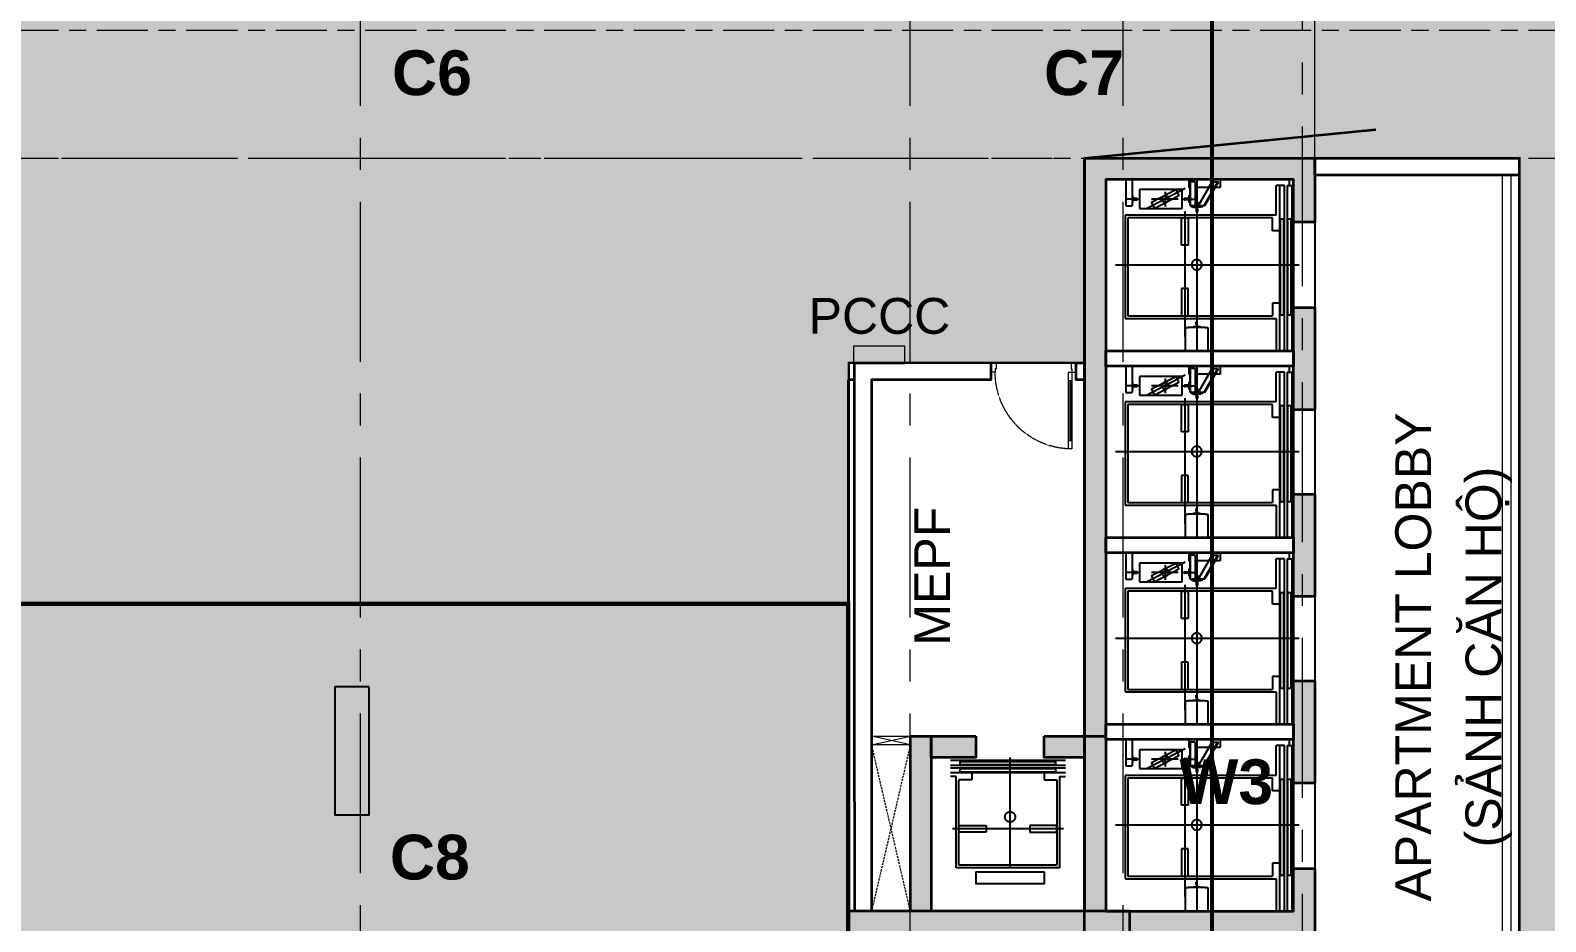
# Model space of a CAD drawing. Header units: millimetres. Extents: x -100356 to 314685, y 446 to 1273965.
# Drawn here: x 53870 to 71650, y 310605 to 321060 of the extents above; entities that cross this region are included whole.
import ezdxf
from ezdxf.xclip import XClip

# ---------------------------------------------------------------- set-up
doc = ezdxf.new("R2010")
doc.units = ezdxf.units.MM
doc.header["$XCLIPFRAME"] = 2
for name, pattern in [('20180221 BF$0$Core - tb$0$HIDDEN', [0.375, 0.25, -0.125]), ('20180221 BF$0$HIDDEN', [0.375, 0.25, -0.125]), ('CENTER', [2, 1.25, -0.25, 0.25, -0.25]), ('gf$0$CENTER2', [28.574999999999996, 19.05, -3.174999999999999, 3.174999999999999, -3.174999999999999]), ('gf$0$Kume - Grid Line', [10.5, 5.999999999999999, -1.25, 2, -1.25])]:
    doc.linetypes.add(name, pattern=pattern)
for name, color, linetype, lineweight in [('20180221 BF$0$@ color hatch', 7, 'Continuous', 13), ('20180221 BF$0$A1 - dp$0$TUONG 2', 2, 'Continuous', 35), ('20180221 BF$0$b1$0$Core - tb$0$Hatch-wall', 251, 'Continuous', 5), ('20180221 BF$0$Core - tb$0$1-thaythuong', 9, 'Continuous', 13), ('20180221 BF$0$Core - tb$0$A.Concrete', 210, 'Continuous', 35), ('20180221 BF$0$Core - tb$0$A.Thin', 8, 'Continuous', 13), ('20180221 BF$0$Core - tb$0$A.Wall', 2, 'Continuous', 35), ('20180221 BF$0$Core - tb$0$CUA', 5, 'Continuous', 9), ('20180221 BF$0$Core - tb$0$Hatch-wall', 251, 'Continuous', 5), ('20180221 BF$0$Hatch-wall', 251, 'Continuous', 5), ('20180221 BF$0$TEXT', 6, 'Continuous', 20), ('20180330-Ascent Plaza-TP-Ban ve so bo$0$20180221 BF$0$Core - tb$0$A.Wall', 2, 'Continuous', 35), ('20180330-Ascent Plaza-TP-Ban ve so bo$0$@ color hatch', 7, 'Continuous', 13), ('20180330-Ascent Plaza-TP-Ban ve so bo$0$TEXT', 6, 'Continuous', 20), ('@ color hatch', 7, 'Continuous', 13), ('A.Concrete', 7, 'Continuous', 25), ('gf$0$A.Axis', 251, 'gf$0$CENTER2', 13), ('KÍNH', 150, 'Continuous', 9), ('LC.HA', 250, 'Continuous', 9), ('LGI', 250, 'CENTER', 9), ('luoicot', 30, 'Continuous', 13), ('TEXT', 6, 'Continuous', 20), ('Text 35', 250, 'Continuous', 15), ('TXT', 1, 'Continuous', 25)]:
    doc.layers.add(name, color=color, linetype=linetype, lineweight=lineweight)
doc.layers.add('20180221 BF$0$Core - tb$0$CT3 MBT 11-31$0$Nqh-ME-01', color=8, linetype='Continuous')
doc.layers.add('STR', color=7, linetype='Continuous')
doc.styles.add('20180221 BF$0$VnArial', font='Font - TrueType - Arial.ttf')
doc.styles.add('20180330-Ascent Plaza-TP-Ban ve so bo$0$VnArial', font='Font - TrueType - Arial.ttf')
doc.styles.add('ARIAL', font='Font - TrueType - Arial Bold.ttf')

# ---------------------------------------------------------------- blocks, each defined once
blk = doc.blocks.new('20180221 BF$0$Core - tb$0$CT3 MBT 11-31$0$tm')
at = {"layer": '20180221 BF$0$Core - tb$0$CT3 MBT 11-31$0$Nqh-ME-01'}
for p, q in [((-130.0000000000018, -1884.501825770196), (-130.0001636366378, -114.9995883382508)), ((-129.9999999995362, -459.0012257702838), (-129.9999999995362, -150.0733999997028)), ((-269.9999999999982, -1750.51420073567), (-270.0000000000018, -281.4443999999785)), ((-129.9999999995362, -468.678033770826), (-130.0000000000018, -378.0671167697947)), ((853.9999999999982, -537.5017757702808), (854.0000000000018, -1662.502275770363)), ((853.9999999999982, -537.5017757702808), (891.5000000004638, -537.5017757702808)), ((891.5000000004638, -537.5017757702808), (891.5000000000018, -1662.502275770363)), ((939.0000000004638, -537.5017757702808), (939.0000000004675, -1662.502275771294)), ((939.0000000004638, -537.5017757702808), (976.4999999999982, -537.5017757702808)), ((976.4999999999982, -537.5017757702808), (976.5000000000018, -1662.502275770363)), ((-1085.000000000002, -1125.002025770787), (1073.245266988406, -1125.002025769856)), ((-264.6149432030525, -2018.535669983197), (-728.3645859956723, -1777.122870393861)), ((-129.9999999995362, -1817.929318770599), (-129.9999999999982, -1730.59358577041)), ((-130, -2125.002025770787), (-129.9999999990669, -1730.653425770644)), ((854.0000000000018, -1662.502275770363), (891.5000000000018, -1662.502275770363)), ((939.0000000004675, -1662.502275771294), (976.5000000000018, -1662.502275770363)), ((-855.405599999709, -1896.002025770787), (-951.744711672889, -1896.002025770787)), ((-895.5029750000704, -1896.002025770787), (-818.2873750003073, -1896.002025769856)), ((-347.8310000002402, -1896.002025770787), (-661.9596220506373, -1896.002025770787)), ((-500.0000579999778, -1981.283436586913), (-500.0000580009091, -1809.746850323696)), ((-292.1093999994937, -1896.002025770787), (-144.2578000007215, -1896.002025770787)), ((-204.4970249994676, -1896.002025770787), (-281.7126250006277, -1896.002025769856)), ((957.4999999999982, -2055.230865471829), (957.4999999999982, -2125.002025770787))]:
    blk.add_line(p, q, dxfattribs=at)
for points in [[(-260, -114.9997999999323), (-259.9999999995362, -390.0020257707874)], [(-1.818989403545856e-12, -390.0020257707874), (0, -114.9997999999323)], [(900, -114.9997999999323), (800.0000000004657, -114.9997999999323)], [(799.9999999999982, -494.0020257707874), (800.0000000004657, -114.9997999999323)], [(845, -114.999799999001), (844.9999999999982, -2055.230865471829)], [(900, -114.9997999999323), (899.9999999999982, -2055.230865471829)], [(929.9999999999982, -2055.230865471829), (930, -114.9997999999323)], [(930, -114.9997999999323), (985, -114.9997999999323)], [(984.9999999999982, -2055.230865471829), (985, -114.9997999999323)], [(-970.0000000000018, -494.0020257707874), (799.9999999999982, -494.0020257707874)], [(-969.9999999999982, -1706.002025770787), (-970.0000000000018, -494.0020257707874)], [(-939.9999999999982, -1675.002025769856), (-940.0000000000018, -525.0020257707874)], [(-940.0000000000018, -525.0020257707874), (760.0000000004638, -525.0020257707874)], [(-310.0000000000018, -525.0020257707874), (-230.0000000000018, -525.0020257707874)], [(-309.9999999999982, -845.0020257707874), (-310.0000000000018, -525.0020257707874)], [(-259.9999999995362, -390.0020257707874), (-229.9999999990705, -390.0020257707874)], [(-30.00000000000182, -390.0020257707874), (-229.9999999990705, -390.0020257707874)], [(-230.0000000000018, -525.0020257707874), (-229.9999999999982, -845.0020257707874)], [(-167.5000000000018, -393.0020257707874), (-92.50000000000182, -393.0020257707874)], [(-167.5000000000018, -399.0616725709478), (-167.5000000000018, -393.0020257707874)], [(-166.561422000641, -400.0597843703072), (-134.9385776994768, -402.0058055713962)], [(-135.0000000000018, -426.0020257707874), (-134.9999999995362, -455.0020257707874)], [(-134.9999999995362, -455.0020257707874), (-124.9999999995362, -455.0020257707874)], [(-134.0000000000018, -424.2699747698571), (-134.0000000000018, -403.0039177702929)], [(-125.9999999995362, -424.0020257707874), (-126.0000000000018, -403.0039177702929)], [(-125.0614223000612, -402.0058055704649), (-93.438578000294, -400.0597843703072)], [(-125.0000000000018, -425.7340767707865), (-124.9999999995362, -455.0020257707874)], [(-92.50000000000182, -399.0616725709478), (-92.50000000000182, -393.0020257707874)], [(-30.00000000000182, -390.0020257707874), (-1.818989403545856e-12, -390.0020257707874)], [(760.0000000000018, -675.0020257698561), (760.0000000004638, -525.0020257707874)], [(845.0000000000018, -675.0020257707874), (760.0000000000018, -675.0020257698561)], [(-229.9999999999982, -845.0020257707874), (-309.9999999999982, -845.0020257707874)], [(-230.0000000000018, -1355.002025770787), (-310.0000000000018, -1355.002025770787)], [(-310.0000000000018, -1355.002025770787), (-309.9999999999982, -1675.002025770787)], [(-229.9999999999982, -1675.002025770787), (-230.0000000000018, -1355.002025770787)], [(845.0000000000018, -1525.002025770787), (760.0000000000018, -1525.002025770787)], [(760.0000000000018, -1525.002025770787), (760.0000000000018, -1675.002025770787)], [(800.0000000004675, -1706.002025770787), (-969.9999999999982, -1706.002025770787)], [(760.0000000000018, -1675.002025770787), (-939.9999999999982, -1675.002025769856)], [(-309.9999999999982, -1675.002025770787), (-229.9999999999982, -1675.002025770787)], [(-137.9399999994803, -1777.40202577116), (-137.9399999994766, -1745.002025770787)], [(-137.9399999994766, -1745.002025770787), (-122.0600000000541, -1745.002025770787)], [(-122.059999999592, -1777.40202577116), (-122.0600000000541, -1745.002025770787)], [(800.0000000004675, -1706.002025770787), (799.9999999999982, -2055.230865471829)], [(-963.0000000000018, -2125.002025770787), (-963.0000000000018, -1816.002025770787)], [(-963.0000000000018, -1816.002025770787), (-888.0000000000018, -1816.002025770787)], [(-888.0000000000018, -2125.002025770787), (-888.0000000000018, -1816.002025770787)], [(-885.0000000000018, -1888.002025770787), (-885.0000000000018, -1852.502025770787)], [(-881.8000000007469, -1852.502025769856), (-885.0000000000018, -1852.502025770787)], [(-885.0000000000018, -1939.502025769856), (-885.0000000000018, -1904.002025770787)], [(-881.8000000002812, -1939.502025770787), (-885.0000000000018, -1939.502025769856)], [(-882.0000000000018, -1891.002025770787), (-831.2000000001881, -1891.002025770787)], [(-882.0000000000018, -1901.002025770787), (-831.2000000001881, -1901.002025770787)], [(-881.8000000007469, -1852.502025769856), (-881.8000000007469, -1887.80202576967)], [(-881.8000000007469, -1887.80202576967), (-831.1999999997224, -1887.802025770601)], [(-831.2000000001881, -1904.202025770974), (-881.7999999998156, -1904.202025770974)], [(-881.7999999998156, -1904.202025770974), (-881.8000000002812, -1939.502025770787)], [(-828.2000000001881, -1898.002025770787), (-828.2000000001881, -1894.002025769856)], [(-825.0000000000018, -1894.002025770787), (-825.0000000000018, -1898.002025770787)], [(-800.0000000000018, -2006.002025770787), (-799.9999999999982, -1786.002025770787)], [(-799.9999999999982, -1786.002025770787), (-300.0000000000018, -1786.002025770787)], [(-622.990127076393, -1785.754855033774), (-660.8535140668992, -1858.489708422516)], [(-660.8535140668992, -1858.489708422516), (-377.0099279340375, -2006.249245927502)], [(-339.1467382004503, -1933.514359528963), (-622.990127076393, -1785.754855033774)], [(-377.0099279340375, -2006.249245927502), (-339.1467382004503, -1933.514359528963)], [(-300.0000000000018, -1786.002025770787), (-300.0000000000018, -2006.002025770787)], [(-275.0000000000018, -1894.002025770787), (-275.0000000000018, -1898.002025770787)], [(-271.7999999998156, -1898.002025770787), (-271.7999999998156, -1894.002025770787)], [(-218.2000000001881, -1887.802025770601), (-268.7999999998156, -1887.802025770601)], [(-218.0000000000018, -1891.002025770787), (-268.8000000002812, -1891.002025770787)], [(-218.0000000000018, -1901.002025770787), (-268.7999999998156, -1901.002025770787)], [(-268.7999999998156, -1904.202025770042), (-218.2000000001881, -1904.202025770042)], [(-218.2000000001881, -1852.502025770787), (-218.2000000001881, -1887.802025770601)], [(-218.2000000001881, -1852.502025770787), (-215.0000000000018, -1852.502025770787)], [(-218.2000000001881, -1904.202025770042), (-218.2000000001881, -1939.502025769856)], [(-218.2000000001881, -1939.502025769856), (-215.0000000000018, -1939.502025770787)], [(-215.0000000000018, -1888.002025770787), (-215.0000000000018, -1852.502025770787)], [(-215.0000000000018, -1939.502025770787), (-215.0000000000018, -1904.002025770787)], [(-212, -2097.002025770787), (-212.0000000000018, -1820.002025769856)], [(-212.0000000000018, -1820.002025769856), (-149.0000000000018, -1820.002025770787)], [(-206, -2097.002025770787), (-206.0000000000018, -1820.002025770787)], [(-200.0000000000018, -1810.002025770787), (-60.00000000000182, -1810.002025769856)], [(-200.0000000000018, -1820.002025770787), (-200.0000000000018, -1810.002025770787)], [(-174.4999999990705, -1807.002025770787), (-174.5000000000018, -1800.024757770654)], [(-174.4999999990705, -1807.002025770787), (-85.50000000000182, -1807.002025770787)], [(-173.5802440000716, -1799.027982470412), (-135.6697565000522, -1795.976068771277)], [(-148.9999999995343, -2097.002025770787), (-149.0000000000018, -1820.002025770787)], [(-149.0000000000018, -1853.002025770787), (-90.14659999963078, -1853.002025770787)], [(-136.9399999999459, -1778.402025770229), (-135.7500000000018, -1778.402025770229)], [(-134.7499999995362, -1794.979293770921), (-134.7500000000018, -1779.402025770229)], [(-125.2500000000018, -1794.979293770921), (-125.2500000000018, -1779.402025770229)], [(-86.41975599946636, -1799.027982470412), (-124.3302434999514, -1795.976068770346)], [(-124.2500000000018, -1778.402025770229), (-123.059999999592, -1778.40202577116)], [(-109.1991874473188, -1820.002025770787), (-36.45300418464649, -1820.002025770787)], [(-109.1991874473188, -1820.002025770787), (50.72693640179932, -2097.002025770787)], [(-85.50000000000182, -1807.002025770787), (-85.50000000000182, -1800.024757770654)], [(-60.00000000000182, -1820.002025770787), (-60.00000000000182, -1810.002025769856)], [(-43.38120418414655, -1820.002025770787), (116.5446878662333, -2097.002025770787)], [(-36.45300418464649, -1820.002025770787), (123.4728878671303, -2097.002025770787)], [(-300.0000000000018, -2006.002025770787), (-800.0000000000018, -2006.002025770787)], [(-222, -2125.002025770787), (-222.0000000000018, -2032.002025770787)], [(-222.0000000000018, -2032.002025770787), (-212.0000000000018, -2032.002025770787)], [(-148.9999999995343, -2097.002025770787), (-212, -2097.002025770787)], [(13.19914560671714, -2032.002025770787), (-149.0000000000018, -2032.002025770787)], [(50.72693640179932, -2097.002025770787), (123.4728878671303, -2097.002025770787)], [(143.0060671083611, -2032.002025770787), (85.94515146454614, -2032.002025770787)], [(143.0060671092942, -2125.002025770787), (143.0060671083611, -2032.002025770787)], [(899.9999999999982, -2055.230865471829), (799.9999999999982, -2055.230865471829)], [(929.9999999999982, -2055.230865471829), (984.9999999999982, -2055.230865471829)]]:
    blk.add_lwpolyline(points, dxfattribs=at)
for points in [[(-167.5000000000018, -399.0616725709478, 0.39632451), (-166.561422000641, -400.0597843703072)], [(-134.5000000000018, -425.1360007699768, 0.26794919), (-135.0000000000018, -426.0020257707874)], [(-134.0000000000018, -403.0039177702929, 0.39632451), (-134.9385776994768, -402.0058055713962)], [(-134.5000000000018, -425.1360007699768, 0.26794919), (-134.0000000000018, -424.2699747698571)], [(-125.0614223000612, -402.0058055704649, 0.39632451), (-126.0000000000018, -403.0039177702929)], [(-125.9999999995362, -424.0020257707874, 0.26794919), (-125.5000000000018, -424.8680507697354)], [(-125.0000000000018, -425.7340767707865, 0.26794919), (-125.5000000000018, -424.8680507697354)], [(-93.438578000294, -400.0597843703072, 0.39632451), (-92.50000000000182, -399.0616725709478)], [(-137.9399999994803, -1777.40202577116, 0.41421356), (-136.9399999999459, -1778.402025770229)], [(-123.059999999592, -1778.40202577116, 0.41421356), (-122.059999999592, -1777.40202577116)], [(-885.0000000000018, -1888.002025770787, 0.41421356), (-882.0000000000018, -1891.002025770787)], [(-882.0000000000018, -1901.002025770787, 0.41421356), (-885.0000000000018, -1904.002025770787)], [(-825.0000000000018, -1894.002025770787, 0.41421356), (-831.1999999997224, -1887.802025770601)], [(-828.2000000001881, -1894.002025769856, 0.41421356), (-831.2000000001881, -1891.002025770787)], [(-831.2000000001881, -1901.002025770787, 0.41421356), (-828.2000000001881, -1898.002025770787)], [(-831.2000000001881, -1904.202025770974, 0.41421356), (-825.0000000000018, -1898.002025770787)], [(-275.0000000000018, -1894.002025770787, -0.41421356), (-268.7999999998156, -1887.802025770601)], [(-268.7999999998156, -1904.202025770042, -0.41421356), (-275.0000000000018, -1898.002025770787)], [(-271.7999999998156, -1894.002025770787, -0.41421356), (-268.8000000002812, -1891.002025770787)], [(-268.7999999998156, -1901.002025770787, -0.41421356), (-271.7999999998156, -1898.002025770787)], [(-215.0000000000018, -1888.002025770787, -0.41421356), (-218.0000000000018, -1891.002025770787)], [(-218.0000000000018, -1901.002025770787, -0.41421356), (-215.0000000000018, -1904.002025770787)], [(-173.5802440000716, -1799.027982470412, 0.39087647), (-174.5000000000018, -1800.024757770654)], [(-134.7500000000018, -1779.402025770229, 0.41421356), (-135.7500000000018, -1778.402025770229)], [(-135.6697565000522, -1795.976068771277, 0.39087647), (-134.7499999995362, -1794.979293770921)], [(-124.2500000000018, -1778.402025770229, 0.41421356), (-125.2500000000018, -1779.402025770229)], [(-125.2500000000018, -1794.979293770921, 0.39087647), (-124.3302434999514, -1795.976068770346)], [(-85.50000000000182, -1800.024757770654, 0.39087647), (-86.41975599946636, -1799.027982470412)]]:
    blk.add_lwpolyline(points, format="xyb", dxfattribs=at)
for centre, radius in [((-130.0000000000018, -1125.002025770787), 60), ((-500.0000000000018, -1896.002025770787), 40)]:
    blk.add_circle(centre, radius, dxfattribs=at)
blk = doc.blocks.new('*U335')
blk.add_line((-69.99999999998545, 100.0000000000102), (-69.99999999990544, 800.00000000001))
for points in [[(-50, 7.247105567948416e-12), (-49.9999999998911, 900.0000000000073), (-89.99999999989112, 900.0000000000127), (-90, 1.304194785136412e-11)], [(-49.99999999998568, 100.0000000000073), (-89.99999999998545, 100.0000000000131), (-89.99999999990544, 800.000000000013), (-49.99999999990543, 800.000000000007)], [(-1000.000000000016, -109.9999999998764), (-940.0000000000159, -109.9999999998851), (-940.0000000000057, -39.99999999988504), (-950.0000000000057, -39.99999999988359), (-950, 1.164153218269348e-10), (-1000, 1.236908491043137e-10)], [(-1.591615728102624e-11, -110), (-60.00000000001592, -109.9999999999913), (-60.00000000000568, -39.9999999999913), (-50.00000000000568, -39.99999999999276), (-50, 7.247105567948416e-12), (0, 0)]]:
    blk.add_lwpolyline(points, close=True)
at = {"linetype": '20180221 BF$0$Core - tb$0$HIDDEN'}
blk.add_arc((-50, 7.247105567948416e-12), 900, 89.99999999998703, 179.9999999999917, dxfattribs=at)
blk = doc.blocks.new('20180221 BF$0$new core')
at = {"layer": '20180221 BF$0$Core - tb$0$Hatch-wall', "ltscale": 0.5}
h = blk.add_hatch(color=256, dxfattribs=at)
h.dxf.hatch_style = 1
h.paths.add_polyline_path([(-2700, 0), (-2450, 0), (0, 0), (0, -750), (-250, -750), (-250, -250), (-2450, -250), (-2450, -2260.002225770848), (-2450.000131343957, -2260.002225770848), (-2450.000131343957, -2440.002225770848), (-2450, -8830.00890308345), (-250, -8830.00890308345), (-250, -8330.00890308345), (0, -8330.00890308345), (0, -9080.00890308345), (-2700, -9080.00890308345)])
h = blk.add_hatch(color=256, dxfattribs=at)
h.dxf.hatch_style = 1
h.paths.add_polyline_path([(5.820766091346741e-11, -2950), (-249.9999999999418, -2950), (-249.9999999999418, -2440.002225770848), (-249.9998686559848, -2440.002225770848), (-249.9998686559848, -2260.002225770848), (-249.9999999999418, -1750), (5.820766091346741e-11, -1750)], flags=17)
h = blk.add_hatch(color=256, dxfattribs=at)
h.dxf.hatch_style = 1
h.paths.add_polyline_path([(5.820766091346741e-11, -5140.002225770848), (-249.9999999999418, -5140.002225770848), (-249.9999999999418, -4630.004451541696), (-249.9998686559848, -4630.004451541696), (-249.9998686559848, -4450.004451541696), (-249.9999999999418, -3940.002225770848), (5.820766091346741e-11, -3940.002225770848)], flags=17)
h = blk.add_hatch(color=256, dxfattribs=at)
h.dxf.hatch_style = 1
h.paths.add_polyline_path([(5.820766091346741e-11, -7330.004451541696), (-249.9999999999418, -7330.004451541696), (-249.9999999999418, -6820.006677312544), (-249.9998686559848, -6820.006677312544), (-249.9998686559848, -6640.006677312544), (-249.9999999999418, -6130.004451541696), (5.820766091346741e-11, -6130.004451541696)], flags=17)
h = blk.add_hatch(color=256, dxfattribs=at)
h.dxf.hatch_style = 1
h.paths.add_polyline_path([(-4745, -6780.008903083508), (-4500, -6780.008903083508), (-4500, -8830.00890308345), (-4745, -8830.00890308345)])
at = {"layer": '20180221 BF$0$Hatch-wall', "ltscale": 0.5}
h = blk.add_hatch(color=256, dxfattribs=at)
h.dxf.hatch_style = 1
h.paths.add_polyline_path([(-3975, -6780.00890308345), (-3975, -7030.00890308345), (-4500, -7030.00890308345), (-4500, -6780.00890308345)])
h.paths.add_polyline_path([(-3175, -6780.00890308345), (-2450, -6780.00890308345), (-2450, -8580.00890308345), (-2700, -8580.00890308345), (-2700, -7030.00890308345), (-3175, -7030.00890308345)])
h = blk.add_hatch(dxfattribs=at)
h.set_pattern_fill('ANSI31', color=256, angle=-180)
h.set_pattern_definition([(225, (-293436.2970228235, 296482.7547656866), (0.0883883476483184, -0.08838834764831847), [])])
h.paths.add_polyline_path([(-5470.000009669282, -11971.18369290384), (-2170.000009669282, -11971.18369290384), (-2170.000009669282, -10830.00890308345), (-2420.000009669282, -10830.00890308345), (-2420.000009669282, -11721.18369290384), (-5220.000009669282, -11721.18369290384), (-5220.000009669282, -9080.00890308345), (-2420.000009669282, -9080.00890308345), (-2420.000009669282, -9580.00890308345), (-2170.000009669282, -9580.00890308345), (-2170.000009669282, -8830.00890308345), (-5470.000009669282, -8830.00890308345)])
at = {"layer": '20180221 BF$0$A1 - dp$0$TUONG 2', "ltscale": 0.5}
for points in [[(-5400.001709825767, -7549.76222164958), (-5399.999767808884, -2599.99995657691), (-6749.999999999884, -2600), (-6749.999999999709, 9.669573046267033e-06)], [(-6549.999999999767, -149.999990330427), (-6549.999999999884, -2400), (-4745, -2400.000000000058), (-4745, -1249.999990330543), (-4644.999999999825, -1249.999990330543), (-4644.999999999825, -2400.000000000058), (-3799.999999999884, -2399.999999999942), (-3799.999999999884, -2600.000000000116), (-5199.999767808884, -2599.99995657691), (-5199.999767808884, -8830.008859660244)]]:
    blk.add_lwpolyline(points, dxfattribs=at)
at = {"layer": '20180221 BF$0$A1 - dp$0$TUONG 2', "ltscale": 0.5, "elevation": -2.522973089290461e-07}
blk.add_lwpolyline([(-5395.473144617514, -8830.008920892637), (-5395.473144617514, -7549.762221649551), (-5400.001700156485, -7549.76222164958), (-5400.001700156485, -7549.76222164958), (-5400.001700156019, -2599.969694118365), (-6750.123635014461, -2599.863327210885)], dxfattribs=at)
at = {"layer": '20180221 BF$0$Core - tb$0$1-thaythuong'}
for p, q in [((-4745, -6880.008903083508), (-5199.999767808884, -6780.008903083508)), ((-5199.999767808884, -6880.008903083508), (-4745, -6780.008903083508))]:
    blk.add_line(p, q, dxfattribs=at)
blk.add_lwpolyline([(-4745, -6780.008903083508), (-4745, -6880.008903083508), (-5199.999767808884, -6880.008903083508), (-5199.999767808884, -6780.008903083508)], close=True, dxfattribs=at)
at = {"layer": '20180221 BF$0$Core - tb$0$A.Concrete', "color": 7, "ltscale": 0.5}
for points in [[(-2700, 0), (-2400, 0), (0, 0), (0, -750), (-250, -750), (-250, -250), (-2450, -250), (-2450, -8830.00890308345), (-250, -8830.00890308345), (-250, -8330.00890308345), (0, -8330.00890308345), (0, -9080.00890308345), (-2700, -9080.00890308345), (-2700, 0)], [(-4745, -8830.00890308345), (-4745, -6780.008903083508), (-4500, -6780.008903083508), (-4500, -8830.00890308345)], [(-2704.999171772564, -8566.340611114516), (-2704.999197792553, -8566.340611114516)]]:
    blk.add_lwpolyline(points, dxfattribs=at)
for points in [[(5.820766091346741e-11, -2950), (-249.9999999999418, -2950), (-249.9999999999418, -1750), (5.820766091346741e-11, -1750)], [(5.820766091346741e-11, -5140.002225770848), (-249.9999999999418, -5140.002225770848), (-249.9999999999418, -3940.002225770848), (5.820766091346741e-11, -3940.002225770848)], [(5.820766091346741e-11, -7330.004451541696), (-249.9999999999418, -7330.004451541696), (-249.9999999999418, -6130.004451541696), (5.820766091346741e-11, -6130.004451541696)], [(-3975, -6780.008903083508), (-3975, -7030.008903083508), (-4500, -7030.008903083508), (-4500, -6780.008903083508)], [(-3175, -6780.008903083508), (-2450, -6780.008903083508), (-2450, -8830.00890308345), (-2700, -8830.00890308345), (-2700, -7030.008903083508), (-3175, -7030.008903083508)], [(-5470.000009669282, -11971.18369290384), (-2170.000009669282, -11971.18369290384), (-2170.000009669282, -10830.00890308345), (-2420.000009669282, -10830.00890308345), (-2420.000009669282, -11721.18369290384), (-5220.000009669282, -11721.18369290384), (-5220.000009669282, -9080.00890308345), (-2420.000009669282, -9080.00890308345), (-2420.000009669282, -9580.00890308345), (-2170.000009669282, -9580.00890308345), (-2170.000009669282, -8830.00890308345), (-5470.000009669282, -8830.00890308345)]]:
    blk.add_lwpolyline(points, close=True, dxfattribs=at)
at = {"layer": '20180221 BF$0$Core - tb$0$A.Thin', "linetype": '20180221 BF$0$Core - tb$0$HIDDEN', "ltscale": 100}
for points in [[(-4745, -6880.008903083508), (-5199.999767808884, -8830.00890308345)], [(-4745, -8830.00890308345), (-5199.999767808884, -6880.008903083508)]]:
    blk.add_lwpolyline(points, dxfattribs=at)
at = {"layer": '20180221 BF$0$Core - tb$0$A.Wall', "ltscale": 0.5}
for points in [[(-2700, -145), (-2800, -145), (-2800, 0), (-2700, 0)], [(-2699.999999999651, -2600.000000000116), (-2799.999999999651, -2600.000000000116), (-2799.999999999651, -2400.000009669398), (-2699.999999999651, -2400.000009669398)]]:
    blk.add_lwpolyline(points, dxfattribs=at)
for points in [[(-249.9998686559848, -2260.002225770848), (-249.9998686559848, -2440.002225770848), (-2449.999868655985, -2440.002225770848), (-2449.999868655985, -2260.002225770848)], [(-249.9998686559848, -4450.004451541696), (-249.9998686559848, -4630.004451541696), (-2449.999868655985, -4630.004451541696), (-2449.999868655985, -4450.004451541696)], [(-249.9998686559848, -6640.006677312544), (-249.9998686559848, -6820.006677312544), (-2449.999868655985, -6820.006677312544), (-2449.999868655985, -6640.006677312544)]]:
    blk.add_lwpolyline(points, close=True, dxfattribs=at)
at = {"layer": '20180221 BF$0$Core - tb$0$CT3 MBT 11-31$0$Nqh-ME-01'}
for p, q in [((-4162.500249999634, -7074.840611114516), (-3037.499749999552, -7074.840611114516)), ((-4162.500249999634, -7112.34061111405), (-4162.500249999634, -7074.840611114516)), ((-3574.999999999185, -8324.03715359082), (-3575, -7030.008903083508)), ((-3037.49974999862, -7112.34061111405), (-3037.499749999552, -7074.840611114516)), ((-4162.500249999634, -7112.34061111405), (-3037.49974999862, -7112.34061111405)), ((-4162.500249999634, -7159.84061111405), (-3037.499749999552, -7159.840611114516)), ((-4162.500249999634, -7197.340611114516), (-4162.500249999634, -7159.84061111405)), ((-4162.500249999634, -7197.340611114516), (-3037.499749999552, -7197.340611114516)), ((-3037.499749999552, -7197.340611114516), (-3037.499749999552, -7159.840611114516)), ((-2949.487825034244, -7866.340611114516), (-4249.999999999127, -7866.340611114516))]:
    blk.add_line(p, q, dxfattribs=at)
for points in [[(-2924.999999998312, -7066.340611114516), (-4274.999999999127, -7066.340611114516)], [(-2924.99999999837, -7121.340611114516), (-4274.999999999127, -7121.340611114516)], [(-4274.999999999127, -7151.340611114516), (-2924.999999998428, -7151.340611114516)], [(-4274.999999999127, -7206.340611114516), (-2924.999999998487, -7206.340611114516)], [(-4205.999999999127, -7251.340611114516), (-4274.999999999127, -7251.3406111144)], [(-4205.999999999127, -8324.03715359082), (-4205.999999999127, -7251.340611114516)], [(-4024.999999999127, -7206.340611114516), (-4025.000000000058, -7291.340611114516)], [(-3174.999999999127, -7206.340611114516), (-3174.999999999127, -7291.340611114516)], [(-2993.999999999127, -7251.34061111405), (-2993.999999999127, -8324.03715359082)], [(-2993.999999999127, -7251.34061111405), (-2924.999999998545, -7251.340611114167)], [(-4174.999999999127, -8294.03715359082), (-4174.999999999127, -7291.34061111405)], [(-4025.000000000058, -7291.340611114516), (-4174.999999999127, -7291.34061111405)], [(-3174.999999999127, -7291.340611114516), (-3024.999999999127, -7291.340611114516)], [(-3024.999999999127, -7291.340611114516), (-3025.000000000058, -8294.03715359082)], [(-4174.999999999127, -7906.340611114516), (-4174.999999999127, -7826.340611114516)], [(-4174.999999999127, -7826.340611114516), (-3854.999999999127, -7826.340611114516)], [(-3854.999999999127, -7906.340611114516), (-4174.999999999127, -7906.340611114516)], [(-3854.999999999127, -7826.340611114516), (-3854.999999999127, -7906.340611114516)], [(-3344.999999999127, -7826.340611114516), (-3344.999999999127, -7906.340611114516)], [(-3024.999999999127, -7826.340611114516), (-3344.999999999127, -7826.340611114516)], [(-3344.999999999127, -7906.340611114516), (-3024.999999999127, -7906.340611114516)], [(-3024.999999999127, -7906.340611114516), (-3024.999999999127, -7826.340611114516)], [(-2993.999999999127, -8324.03715359082), (-4205.999999999127, -8324.03715359082)], [(-3025.000000000058, -8294.03715359082), (-4174.999999999127, -8294.03715359082)]]:
    blk.add_lwpolyline(points, dxfattribs=at)
blk.add_lwpolyline([(-3175.852022341569, -8369.339660505182), (-3175.852022341569, -8511.773682016297), (-3974.147977656801, -8511.773682016297), (-3974.147977656801, -8369.339660505182)], close=True, dxfattribs=at)
blk.add_circle((-3574.999999999127, -7726.340611114516), 60, dxfattribs=at)
at = {"layer": '20180221 BF$0$Core - tb$0$CT3 MBT 11-31$0$Nqh-ME-01', "extrusion": (0, 0, -1), "zscale": -1, "rotation": 180}
for p in [(1254.999999999942, -2375.002025770838), (1254.999999999942, -4565.004251541686), (1254.999999999942, -6755.006477312534), (1254.999999999942, -8945.008703083382)]:
    blk.add_blockref('20180221 BF$0$Core - tb$0$CT3 MBT 11-31$0$tm', p, dxfattribs=at)
at = {"layer": '20180221 BF$0$Core - tb$0$CUA', "xscale": -1, "rotation": 180}
blk.add_blockref('*U335', (-2799.999999999884, -2509.999999999825), dxfattribs=at)
at = {"layer": '20180221 BF$0$TEXT', "style": '20180221 BF$0$VnArial'}
blk.add_text('MEPF', height=420, rotation=90, dxfattribs=at).set_placement((-4278.901087985199, -5717.184476129129))
blk = doc.blocks.new('SECTION SYMBOL 2')
at = {"layer": 'TXT', "linetype": '20180221 BF$0$Core - tb$0$HIDDEN', "ltscale": 300, "const_width": 50}
blk.add_lwpolyline([(-1200.003936006746, -31831.96423141245), (-1200.003936006746, 11797.73497754434)], dxfattribs=at)
at = {"layer": 'TXT', "linetype": '20180221 BF$0$Core - tb$0$HIDDEN', "ltscale": 300, "const_width": 50, "elevation": -6.835362139881934e-05}
blk.add_lwpolyline([(76548.48422347303, -10458.68539390172), (-5470.140178640315, -10458.68539390172), (-5470.140178640315, -5227.792374822719), (-37733.1129112466, -5227.792393400334)], dxfattribs=at)
blk = doc.blocks.new('X-GRID')
at = {"layer": 'LGI', "ltscale": 1500}
for p, q in [((-36549.99921768496, -7272.626217615769), (-36549.99921768473, 49990.6718393456)), ((-34449.99921768473, 49486.83894699798), (-34449.99921768496, -7272.626217615776)), ((-31949.99999999988, 49486.83894699797), (-31950.00000000012, -7272.626217615774)), ((-25499.99999999988, 49486.83894699794), (-25500, -7272.6262176158)), ((5008.778208642092, 11099.99999999999), (-57318.59826279094, 11100.00000000015))]:
    blk.add_line(p, q, dxfattribs=at)
blk = doc.blocks.new('A$C60262ED2')
at = {"layer": 'LC.HA'}
h = blk.add_hatch(color=256, dxfattribs=at)
h.dxf.hatch_style = 1
h.paths.add_polyline_path([(44108.77889494912, 31553.9092043686), (44108.77889494912, 32053.9092043686), (43858.77889494912, 32053.9092043686), (43858.77889494912, 31553.9092043686), (41658.77889494912, 31553.9092043686), (41658.77889494912, 40134.01338329143), (43858.77889494912, 40134.01338329143), (43858.77889494912, 39633.91810745205), (44108.77889494912, 39633.91810745205), (44108.77889494912, 40384.01338329143), (41408.77889494912, 40384.01338329143), (41408.77889494912, 31553.9092043686), (38638.77888527984, 31553.9092043686), (38638.77888527984, 25662.73441454821), (40648.50329695537, 25662.73441454821), (40648.50329695537, 25912.73441454821), (38888.77888527984, 25912.73441454821), (38888.77888527984, 28412.73441454821), (44108.77889494918, 28412.73441454821), (44108.77889494912, 28662.73441454821), (38888.77888527984, 28662.73441454821), (38888.77888527984, 31303.9092043686), (44108.77889494912, 31303.9092043686)])
h.paths.add_polyline_path([(44108.77889494912, 38633.91810745205), (43858.77889494912, 38633.91810745205), (43858.77889494912, 37433.91810745205), (44108.77889494912, 37433.91810745205)], flags=17)
h.paths.add_polyline_path([(44108.77889494912, 36443.9158816812), (43858.77889494912, 36443.9158816812), (43858.77889494912, 35243.9158816812), (44108.77889494912, 35243.9158816812)], flags=17)
h.paths.add_polyline_path([(44108.77889494912, 34253.91365591035), (43858.77889494912, 34253.91365591035), (43858.77889494912, 33053.91365591035), (44108.77889494912, 33053.91365591035)], flags=17)
h.paths.add_polyline_path([(39608.77889494912, 33603.90920436854), (39358.77855592844, 33603.90920436854), (39358.77855592844, 31553.9092043686), (39608.77889494912, 31553.9092043686)], flags=17)
h = blk.add_hatch(color=256, dxfattribs=at)
h.dxf.hatch_style = 1
h.paths.add_polyline_path([(33008.80061917554, 34184.06874957168), (32608.80061917554, 34184.06874957168), (32608.80061917554, 32684.06874957168), (33008.80061917554, 32684.06874957168)])
at = {"layer": 'STR', "ltscale": 1000}
for points, elevation in [([(44108.77889494918, 25662.73441454821), (44108.77889494912, 31553.9092043686), (44108.77889494912, 40384.01338329143), (41408.77889494912, 40384.01338329143), (41408.77889494912, 31553.9092043686), (38638.77888527984, 31553.9092043686), (38638.77888527984, 25662.73441454821)], 6.706806565628017e-05), ([(43858.77889494912, 31553.9092043686), (43858.77889494912, 40134.01338329143), (41658.77889494912, 40134.01338329143), (41658.77889494912, 31553.9092043686)], 6.706806565628017e-05), ([(33008.80061917554, 34184.06874957168), (32608.80061917554, 34184.06874957168), (32608.80061917554, 32684.06874957168), (33008.80061917554, 32684.06874957168)], 6.732036296520924e-05)]:
    blk.add_lwpolyline(points, close=True, dxfattribs=dict(at, elevation=elevation))
at = {"layer": 'STR', "ltscale": 1000, "elevation": 6.706806565628017e-05}
for points in [[(44108.77889494912, 39633.91810745205), (43858.77889494918, 39633.91810745205)], [(44108.77889494906, 38633.91810745205), (43858.77889494912, 38633.91810745205)], [(44108.77889494912, 37433.91810745205), (43858.77889494918, 37433.91810745205)], [(44108.77889494912, 36443.9158816812), (43858.77889494918, 36443.9158816812)], [(44108.77889494906, 35243.9158816812), (43858.77889494912, 35243.9158816812)], [(44108.77889494912, 34253.91365591035), (43858.77889494918, 34253.91365591035)], [(39358.77855592844, 31553.9092043686), (39358.77855592844, 33603.90920436854), (39608.77889494912, 33603.90920436854), (39608.77889494912, 31553.9092043686)], [(44108.77889494906, 33053.91365591035), (43858.77889494912, 33053.91365591035)], [(44108.77889494912, 32053.9092043686), (43858.77889494918, 32053.9092043686)]]:
    blk.add_lwpolyline(points, dxfattribs=at)
at = {"rotation": 180}
blk.add_blockref('X-GRID', (7408.778555928438, 51484.01189456624, 6.706806565628017e-05), dxfattribs=at)
at = {"layer": 'Text 35', "ltscale": 1000, "style": 'ARIAL'}
for s, p in [('C6', (33278.25071896834, 41123.53241281677, 6.681576834735109e-05)), ('C7', (40928.25071710267, 41123.45512522815, 6.732036296520924e-05)), ('W3', (42516.93569927005, 32807.99156138895, 6.706806565628017e-05)), ('C8', (33253.27274039725, 31923.58777909703, 6.732036296520924e-05))]:
    blk.add_text(s, height=525, dxfattribs=at).set_placement(p)
blk = doc.blocks.new('column')
at = {"layer": 'luoicot', "ltscale": 0.5}
blk.add_blockref('A$C60262ED2', (-47108.64113252342, -40383.94843114301, -6.68157683473537e-05), dxfattribs=at)

msp = doc.modelspace()

# ---------------------------------------------------------------- hatches: boundary and pattern name
at = {"layer": '@ color hatch', "ltscale": 0.5}
h = msp.add_hatch(color=252, dxfattribs=at)
h.dxf.hatch_style = 1
edge = h.paths.add_edge_path()
edge.add_line((29540.5526044903, 333315.2742440027), (29540.5526044903, 319459.8211146265))
edge.add_line((29540.5526044903, 319459.8211146265), (32244.41078350459, 319451.852883419))
edge.add_line((32244.41078350459, 319451.852883419), (32244.41078350459, 321359.8998896401))
edge.add_line((32244.41078350459, 321359.8998896401), (36088.59768389368, 321359.8998896401))
edge.add_line((36088.59768389368, 321359.8998896401), (36088.59768389374, 318024.9746633774))
edge.add_line((36088.59768389374, 318024.9746633774), (42425.53416149934, 318024.9746633634))
edge.add_line((42425.53416149934, 318024.9746633634), (42425.53416149934, 304294.3677366191))
edge.add_line((42425.53416149934, 304294.3677366191), (42643.49006301356, 304294.3662478938))
edge.add_line((42643.49006301356, 304294.3662478938), (42643.49006301356, 300559.8239353292))
edge.add_arc((53143.49006301356, 300559.8239353292), 10500, 180, 270)
edge.add_line((53143.49006301356, 290059.8239353292), (53143.49006301356, 289759.8239353292))
edge.add_line((53143.49006301356, 289759.8239353292), (66842.40454539028, 289759.8239353291))
edge.add_line((66842.40454539027, 289759.8239353291), (66842.40454539027, 285544.3992431538))
edge.add_line((66842.40454539027, 285544.3992431538), (85694.21955935487, 285544.3992431538))
edge.add_line((85694.21955935487, 285544.3992431538), (84229.99646045394, 297752.7873633832))
edge.add_line((84229.99646045394, 297752.7873633832), (145061.4335861959, 305048.6559499382))
edge.add_line((145061.4335861959, 305048.6559499382), (137701.5553287827, 330210.3098105175))
edge.add_line((137701.5553287827, 330210.3098105175), (117158.9743582669, 323594.1814105031))
edge.add_line((117158.9743582669, 323594.1814105031), (115263.8647528589, 329478.3541718738))
edge.add_line((115263.8647528589, 329478.3541718738), (84581.54753803786, 322108.3546439663))
edge.add_line((84581.54753803786, 322108.3546439663), (82991.03038167393, 333315.2742440027))
edge.add_line((82991.03038167393, 333315.2742440027), (79044.20953629723, 333315.2742440027))
edge.add_line((79044.20953629723, 333315.2742440027), (79044.20953629723, 329159.8214824233))
edge.add_line((79044.20953629723, 329159.8214824233), (72890.75379657971, 329159.8214824233))
edge.add_line((72890.75379657971, 329159.8214824233), (72890.75379657971, 333315.4041839177))
edge.add_line((72890.75379657971, 333315.4041839177), (29540.55260449029, 333315.2742440027))
h.paths.add_polyline_path([(106186.0541123042, 316249.57770609), (105230.0633398077, 324194.9962395471), (110701.6181965771, 325624.6011576039), (112252.6650029261, 324676.9162264326), (113166.7035163061, 317090.6476377829)], flags=16)
h.paths.add_polyline_path([(63470.57319279387, 303338.6471694393), (68944.22192761842, 303338.6510115539), (68944.20711207185, 308376.8765929391), (71340.55837724723, 308376.8727508245), (71340.55837724723, 319559.899757703), (66242.81909184535, 319559.8023027666), (66242.81909184529, 317159.834778076), (63472.87095520883, 317159.834778076), (63472.87096164189, 316959.8348289912)], flags=16)
h.paths.add_polyline_path([(126157.715847297, 319989.4120565785), (125778.4695168308, 323155.4613638572), (131668.5899575704, 325271.6358862165), (134228.4076188451, 325576.0441304568), (134501.1922760544, 323298.7790267239), (134773.9769332638, 321021.5139229911)], flags=16)

# ---------------------------------------------------------------- linework, layer by layer
at = {"layer": '20180221 BF$0$@ color hatch', "color": 7, "linetype": '20180221 BF$0$HIDDEN', "ltscale": 1000, "const_width": 30, "elevation": 6.838816897469915e-05}
msp.add_lwpolyline([(63470.76513672078, 303338.6471694393), (68944.41387154533, 303338.6510115539), (68944.39905599876, 308376.8765929391), (71340.75032117414, 308376.8727508245), (71340.75032117414, 319559.899757703), (66243.01103577226, 319559.8023027666), (66243.0110357722, 317159.834778076), (63473.06289913574, 317159.834778076), (63473.0629055688, 316959.8348289912), (63470.76513672078, 303338.6471694393)], dxfattribs=at)
at = {"layer": '20180221 BF$0$b1$0$Core - tb$0$Hatch-wall', "ltscale": 0.5, "elevation": 6.838816897469915e-05}
msp.add_lwpolyline([(68940.74488531843, 319559.7698177879), (68940.74488531843, 326677.7039260685)], dxfattribs=at)
at = {"layer": '20180330-Ascent Plaza-TP-Ban ve so bo$0$20180221 BF$0$Core - tb$0$A.Wall', "ltscale": 0.5, "elevation": 6.838816897469915e-05}
msp.add_lwpolyline([(71340.75032117414, 319359.8984009146), (68940.75033084354, 319359.8984009146), (68940.75033084354, 319559.8984009147), (71340.75032117414, 319559.8984009147)], close=True, dxfattribs=at)
at = {"layer": '20180330-Ascent Plaza-TP-Ban ve so bo$0$@ color hatch', "ltscale": 0.5, "elevation": 6.658796912799325e-05}
msp.add_lwpolyline([(63530.40959706052, 317153.5916674978), (64130.05245449015, 317153.5916674978), (64130.05245449015, 317353.5916674978), (63530.40959706052, 317353.5916674978)], close=True, dxfattribs=at)
at = {"layer": 'gf$0$A.Axis', "linetype": 'gf$0$Kume - Grid Line', "lineweight": 9, "ltscale": 100}
for p, q in [((26299.49823678383, 321059.7699675617, 6.540664934336058e-05), (89559.48215417487, 321059.7699675615, 6.540664934336058e-05)), ((26299.49823678383, 319559.7699675617, 6.540664934336058e-05), (89559.48215417487, 319559.7699675615, 6.540664934336058e-05))]:
    msp.add_line(p, q, dxfattribs=at)
at = {"layer": 'KÍNH', "elevation": 6.838816897469915e-05}
for points in [[(71140.75032117414, 319359.8984009146), (71140.75032117414, 308576.8727508244)], [(71240.75032117414, 319359.8984009146), (71240.75032117414, 308576.8727508244)], [(71340.75032117414, 319359.8984009146), (71340.75032117414, 308576.8727508244)]]:
    msp.add_lwpolyline(points, dxfattribs=at)

# ---------------------------------------------------------------- block references
at = {"layer": '20180221 BF$0$Core - tb$0$A.Concrete', "color": 7}
ref = msp.add_blockref('20180221 BF$0$new core', (68940.75033084348, 319559.8347877453, 6.838816897469915e-05), dxfattribs=at)
XClip(ref).set_block_clipping_path([(3.652270715800114, -11971.213866848615), (-5470.000009669282, -11964.66465369938), (-5469.4894911039155, -2599.9642196487985), (-5399.999767808884, -2599.9999565769103), (-5399.999767808884, -2400.0000000001164), (-2700, -2400.0000000001164), (-2700, 0), (716.9766755482997, 335.9678887113696), (716.9766755484161, -9084.495844074117)])
at = {"layer": 'A.Concrete'}
msp.add_blockref('column', (71944.26483913352, 319559.8349374916, 6.813587166577268e-05), dxfattribs=at)
at = {"layer": 'TEXT'}
msp.add_blockref('SECTION SYMBOL 2', (68934.81722551076, 319559.7698891662, 6.838816897469915e-05), dxfattribs=at)

# ---------------------------------------------------------------- texts
at = {"layer": '20180221 BF$0$TEXT', "char_height": 420, "width": 10564.24533076273, "attachment_point": 2, "rotation": 89.99999999999999, "line_spacing_factor": 0.9417779076525877, "style": '20180221 BF$0$VnArial'}
for s, insert in [('APARTMENT LOBBY', (69885.24598199652, 313708.8572370234, 6.838816897469915e-05)), ('(SẢNH CĂN HỘ)', (70709.66805797564, 313708.8572370234, 6.838816897469915e-05))]:
    msp.add_mtext(s, dxfattribs=dict(at, insert=insert))
at = {"layer": '20180330-Ascent Plaza-TP-Ban ve so bo$0$TEXT', "style": '20180330-Ascent Plaza-TP-Ban ve so bo$0$VnArial'}
msp.add_text('PCCC', height=420, dxfattribs=at).set_placement((63001.95310326345, 317500.0534840953, 7.057782014415884e-05))

doc.saveas('drawing.dxf')
